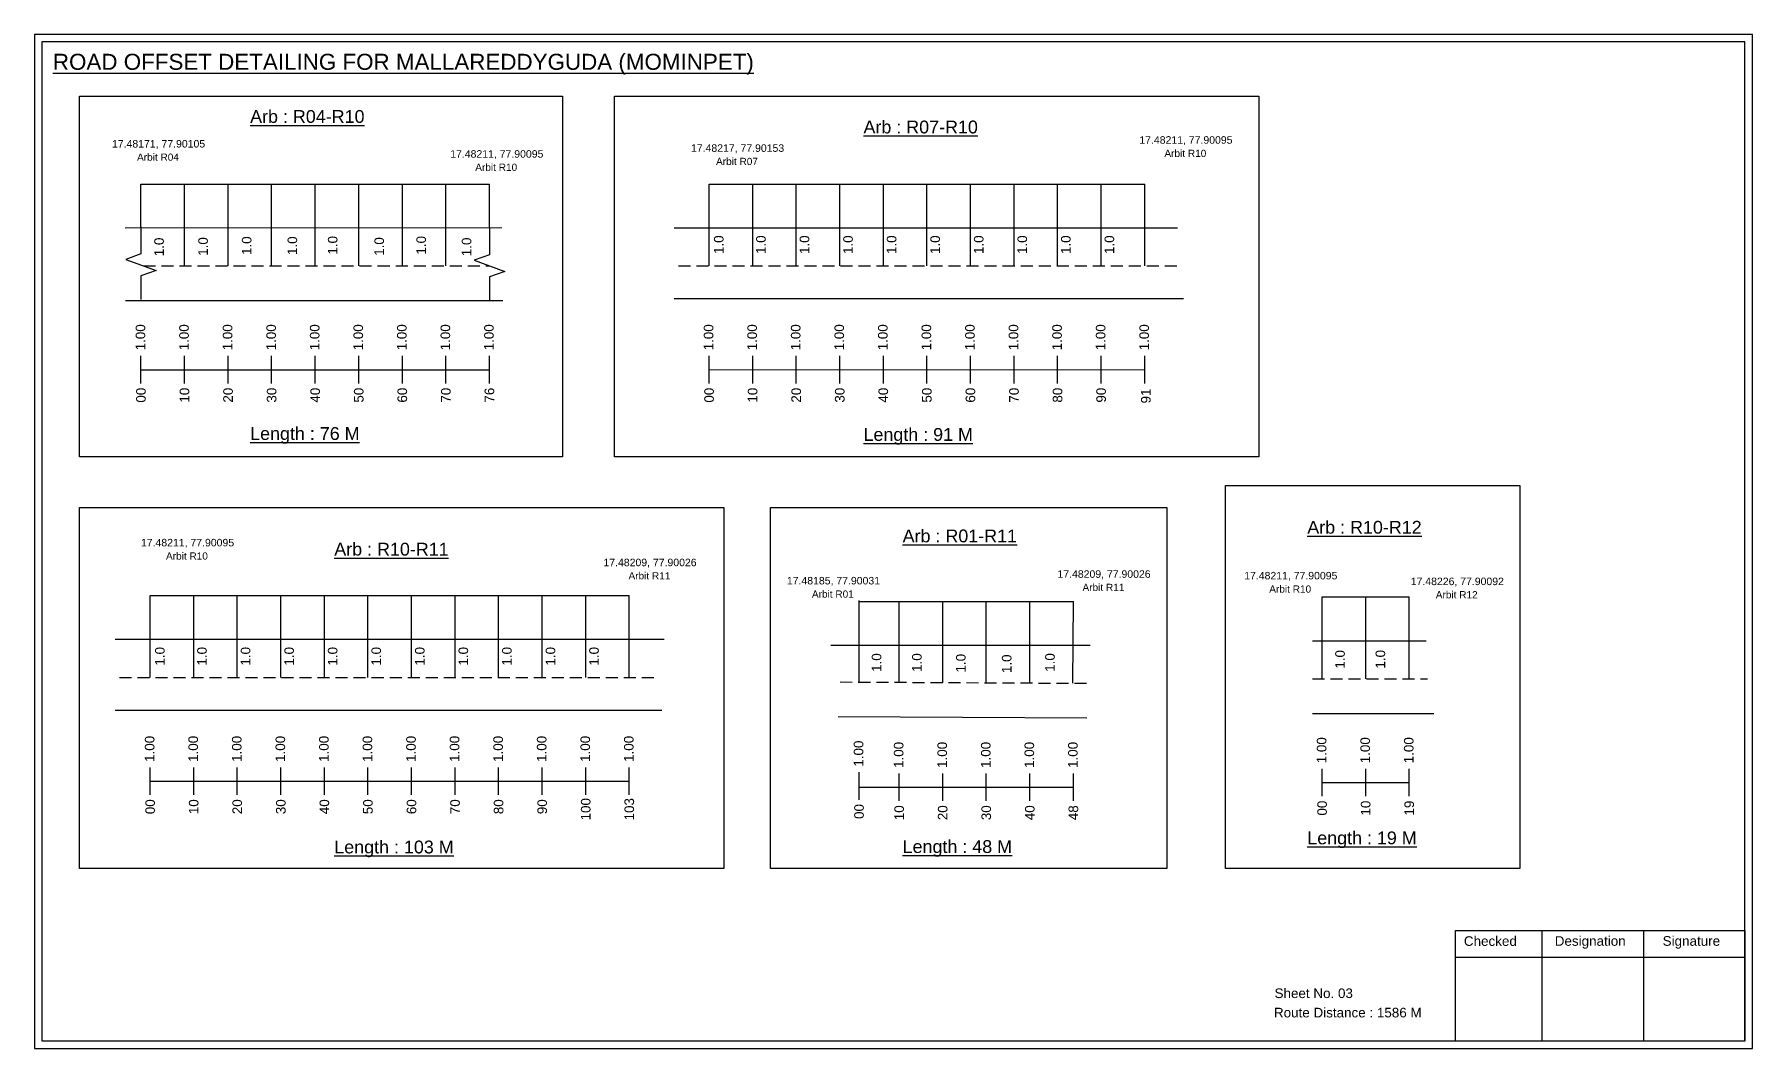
# Model space of a CAD drawing. Header units: inches. Extents: x 438 to 7089, y 302 to 873.
# Drawn here: x 5141 to 5677, y 380 to 697 of the extents above; entities that cross this region are included whole.
import ezdxf

# ---------------------------------------------------------------- set-up
doc = ezdxf.new("R2010")
doc.units = ezdxf.units.IN
doc.header["$MEASUREMENT"] = 0
doc.linetypes.add('DASHED2', pattern=[0.375, 0.25, -0.125])
doc.layers.add('PDF_Geometry', color=7, linetype='Continuous')
doc.layers.add('PDF_Text', color=5, linetype='Continuous')
doc.styles.add('PDF Arial', font='arial.ttf')
doc.styles.get("Standard").update_dxf_attribs({"font": 'arial.ttf'})

msp = doc.modelspace()

# ---------------------------------------------------------------- linework, layer by layer
at = {"color": 5}
for p, q in [((5174.25, 650.22), (5283.05, 650.22)), ((5351.63, 650.22), (5487.63, 650.22)), ((5177.12, 521.71), (5326.72, 521.71)), ((5543.04, 521.28), (5570.24, 521.28)), ((5398.45, 519.83), (5465.37, 519.83))]:
    msp.add_line(p, q, dxfattribs=at)
for p, q in [((5174.25, 636.57), (5174.25, 650.22)), ((5187.85, 624.68), (5187.85, 650.22)), ((5201.45, 624.68), (5201.45, 650.22)), ((5215.05, 624.68), (5215.05, 650.22)), ((5228.65, 624.68), (5228.65, 650.22)), ((5242.25, 624.68), (5242.25, 650.22)), ((5255.85, 624.68), (5255.85, 650.22)), ((5269.45, 624.68), (5269.45, 650.22)), ((5283.05, 636.57), (5283.05, 650.22)), ((5351.63, 624.68), (5351.63, 650.22)), ((5365.23, 624.68), (5365.23, 650.22)), ((5378.83, 624.68), (5378.83, 650.22)), ((5392.43, 624.68), (5392.43, 650.22)), ((5406.03, 624.68), (5406.03, 650.22)), ((5419.63, 624.68), (5419.63, 650.22)), ((5433.23, 624.68), (5433.23, 650.22)), ((5446.83, 624.68), (5446.83, 650.22)), ((5460.43, 624.68), (5460.43, 650.22)), ((5474.03, 624.68), (5474.03, 650.22)), ((5487.63, 624.68), (5487.63, 650.22)), ((5169.26, 636.57), (5286.87, 636.63)), ((5340.76, 636.57), (5497.91, 636.57)), ((5169.4, 613.88), (5287.18, 613.88)), ((5499.73, 614.38), (5340.76, 614.38)), ((5177.12, 496.17), (5177.12, 521.71)), ((5190.72, 496.17), (5190.72, 521.71)), ((5204.32, 496.17), (5204.32, 521.71)), ((5217.92, 496.17), (5217.92, 521.71)), ((5231.52, 496.17), (5231.52, 521.71)), ((5245.12, 496.17), (5245.12, 521.71)), ((5258.72, 496.17), (5258.72, 521.71)), ((5272.32, 496.17), (5272.32, 521.71)), ((5285.92, 496.17), (5285.92, 521.71)), ((5299.52, 496.17), (5299.52, 521.71)), ((5313.12, 496.17), (5313.12, 521.71)), ((5326.72, 496.17), (5326.72, 521.71)), ((5543.04, 495.74), (5543.04, 521.28)), ((5556.64, 495.74), (5556.64, 521.28)), ((5570.24, 495.74), (5570.24, 521.28)), ((5398.45, 494.6), (5398.45, 520.13)), ((5410.97, 494.55), (5410.97, 519.83)), ((5424.57, 494.49), (5424.57, 519.83)), ((5438.17, 494.55), (5438.17, 519.83)), ((5451.77, 494.3), (5451.77, 519.83)), ((5465.14, 494.33), (5465.37, 519.83)), ((5166.24, 508.06), (5337.6, 508.06)), ((5470.62, 506.16), (5389.66, 506.16)), ((5540.03, 507.62), (5575.46, 507.62)), ((5336.91, 485.87), (5166.24, 485.87)), ((5391.88, 483.95), (5469.6, 483.52)), ((5540.03, 484.94), (5577.86, 484.94))]:
    msp.add_line(p, q)
at = {"linetype": 'DASHED2', "ltscale": 15}
for p, q in [((5175.02, 624.68), (5283.05, 624.68)), ((5342.03, 624.68), (5497.91, 624.68)), ((5167.52, 496.17), (5335.12, 496.17)), ((5392.59, 494.74), (5470.87, 494.33)), ((5540.03, 495.74), (5575.95, 495.74))]:
    msp.add_line(p, q, dxfattribs=at)
at = {"color": 217, "true_color": 0x93278f}
for p, q in [((5174.25, 587.99), (5174.25, 596.54)), ((5187.85, 587.99), (5187.85, 596.54)), ((5201.45, 587.99), (5201.45, 596.54)), ((5215.05, 587.99), (5215.05, 596.54)), ((5228.65, 587.99), (5228.65, 596.54)), ((5242.25, 587.99), (5242.25, 596.54)), ((5255.85, 587.99), (5255.85, 596.54)), ((5269.45, 587.99), (5269.45, 596.54)), ((5283.05, 587.99), (5283.05, 596.54)), ((5351.63, 587.99), (5351.63, 596.54)), ((5365.23, 587.99), (5365.23, 596.54)), ((5378.83, 587.99), (5378.83, 596.54)), ((5392.43, 587.99), (5392.43, 596.54)), ((5406.03, 587.99), (5406.03, 596.54)), ((5419.63, 587.99), (5419.63, 596.54)), ((5433.23, 587.99), (5433.23, 596.54)), ((5446.83, 587.99), (5446.83, 596.54)), ((5460.43, 587.99), (5460.43, 596.54)), ((5474.03, 587.99), (5474.03, 596.54)), ((5487.63, 587.99), (5487.63, 596.54)), ((5174.25, 592.25), (5283.05, 592.25)), ((5351.63, 592.25), (5487.63, 592.28)), ((5177.12, 459.47), (5177.12, 468.03)), ((5190.72, 459.47), (5190.72, 468.03)), ((5204.32, 459.47), (5204.32, 468.03)), ((5217.92, 459.47), (5217.92, 468.03)), ((5231.52, 459.47), (5231.52, 468.03)), ((5245.12, 459.47), (5245.12, 468.03)), ((5258.72, 459.47), (5258.72, 468.03)), ((5272.32, 459.47), (5272.32, 468.03)), ((5285.92, 459.47), (5285.92, 468.03)), ((5299.52, 459.47), (5299.52, 468.03)), ((5313.12, 459.47), (5313.12, 468.03)), ((5326.72, 459.47), (5326.72, 468.03)), ((5543.04, 459.04), (5543.04, 467.6)), ((5556.64, 459.04), (5556.64, 467.6)), ((5570.24, 459.04), (5570.24, 467.6)), ((5177.12, 463.74), (5326.72, 463.77)), ((5398.45, 457.98), (5398.45, 466.54)), ((5398.45, 461.87), (5465.37, 461.88)), ((5410.97, 457.6), (5410.97, 466.15)), ((5424.57, 457.6), (5424.57, 466.15)), ((5438.17, 457.6), (5438.17, 466.15)), ((5451.77, 457.6), (5451.77, 466.15)), ((5465.37, 457.6), (5465.37, 466.15)), ((5543.04, 463.31), (5570.24, 463.31))]:
    msp.add_line(p, q, dxfattribs=at)
for points in [[(5155.03, 677.7), (5305.88, 677.7), (5305.88, 565.02), (5155.03, 565.02)], [(5322.04, 677.7), (5523.28, 677.7), (5523.28, 565.02), (5322.04, 565.02)], [(5512.83, 556.12), (5604.77, 556.12), (5604.77, 436.51), (5512.83, 436.51)], [(5155.03, 549.19), (5356.27, 549.19), (5356.27, 436.51), (5155.03, 436.51)], [(5370.75, 549.19), (5494.55, 549.19), (5494.55, 436.51), (5370.75, 436.51)]]:
    msp.add_lwpolyline(points, close=True)
at = {"linetype": 'Continuous'}
for points in [[(5174.24, 636.85), (5174.24, 628.42), (5169.49, 626.69), (5178.98, 623.24), (5174.24, 621.52), (5174.24, 614.17)], [(5283.05, 636.57), (5283.05, 628.14), (5278.31, 626.41), (5287.8, 622.96), (5283.05, 621.23), (5283.05, 613.88)]]:
    msp.add_lwpolyline(points, dxfattribs=at)
at = {"layer": 'PDF_Geometry'}
for points in [[(5140.96, 696.96), (5140.96, 380.25), (5677.43, 380.25), (5677.43, 696.96)], [(5143.29, 694.63), (5143.29, 382.67), (5675.02, 382.67), (5675.02, 694.63)]]:
    msp.add_lwpolyline(points, close=True, dxfattribs=at)
at = {"layer": 'PDF_Geometry', "color": 242, "true_color": 0xcc1f26}
msp.add_lwpolyline([(5675.02, 382.57), (5584.67, 382.57), (5584.67, 417.18), (5675.02, 417.18)], close=True, dxfattribs=at)
for points in [[(5611.65, 417.18), (5611.65, 382.57)], [(5643.38, 417.18), (5643.38, 382.57)], [(5584.67, 408.81), (5675.02, 408.81)]]:
    msp.add_lwpolyline(points, dxfattribs=at)

# ---------------------------------------------------------------- texts
at = {"color": 242, "true_color": 0xcd2027}
for s, height, p in [('%%UROAD OFFSET DETAILING FOR MALLAREDDYGUDA (MOMINPET)', 5, (5146.74, 685.89)), ('%%UArb : R04-R10', 4, (5208.33, 669.32)), ('%%UArb : R07-R10', 4, (5399.83, 666.03)), ('%%ULength : 76 M', 4, (5208.33, 570.32)), ('%%ULength : 91 M', 4, (5399.83, 570.03)), ('%%UArb : R01-R11', 4, (5412.05, 538.34)), ('%%UArb : R10-R12', 4, (5538.39, 541.05)), ('%%UArb : R10-R11', 4, (5234.6, 534.21)), ('%%ULength : 103 M', 4, (5234.6, 441.21)), ('%%ULength : 48 M', 4, (5412.05, 441.34)), ('%%ULength : 19 M', 4, (5538.39, 444.05))]:
    msp.add_text(s, height=height, dxfattribs=at).set_placement(p)
at = {"color": 5}
for s, height, p in [('17.48171, 77.90105', 2.34, (5165.2, 661.62)), ('17.48211, 77.90095', 2.34, (5270.8, 658.45)), ('17.48217, 77.90153', 2.34, (5345.98, 660.28)), ('17.48211, 77.90095', 2.34, (5485.96, 662.81)), ('Arbit R10', 2.246, (5493.78, 658.68)), ('Arbit R04', 2.246, (5173.02, 657.5)), ('Arbit R10', 2.246, (5278.62, 654.33)), ('Arbit R07', 2.246, (5353.8, 656.16)), ('17.48211, 77.90095', 2.34, (5174.24, 537.08)), ('Arbit R10', 2.246, (5182.06, 532.95)), ('17.48209, 77.90026', 2.34, (5318.64, 530.89)), ('Arbit R11', 2.246, (5326.46, 526.77)), ('17.48185, 77.90031', 2.34, (5375.91, 525.2)), ('17.48209, 77.90026', 2.34, (5460.39, 527.27)), ('17.48211, 77.90095', 2.34, (5518.7, 526.77)), ('17.48226, 77.90092', 2.34, (5570.69, 524.98)), ('Arbit R01', 2.246, (5383.73, 521.07)), ('Arbit R11', 2.246, (5468.21, 523.15)), ('Arbit R10', 2.246, (5526.52, 522.64)), ('Arbit R12', 2.246, (5578.51, 520.86))]:
    msp.add_text(s, height=height, dxfattribs=at).set_placement(p)
for p in [(5181.39, 627.67), (5195.13, 627.8), (5208.75, 628.05), (5223.01, 628.05), (5235.6, 628.18), (5250.12, 627.8), (5263.23, 628.18), (5277.39, 627.68), (5356.14, 628.36), (5369.3, 628.36), (5382.9, 628.36), (5396.5, 628.36), (5410.1, 628.36), (5423.7, 628.36), (5437.3, 628.36), (5450.9, 628.36), (5464.5, 628.36), (5478.1, 628.36), (5181.63, 499.85), (5194.79, 499.85), (5208.39, 499.85), (5221.99, 499.85), (5235.59, 499.85), (5249.19, 499.85), (5262.79, 499.85), (5276.39, 499.85), (5289.99, 499.85), (5303.59, 499.85), (5317.19, 499.85), (5550.11, 498.88), (5562.71, 498.91), (5405.41, 497.88), (5417.99, 497.88), (5431.72, 497.69), (5446.04, 497.5), (5459.55, 497.91)]:
    msp.add_text('1.0', height=3, rotation=90).set_placement(p)
at = {"color": 217, "true_color": 0x93278f}
for s, p in [('1.00', (5175.58, 598.28)), ('1.00', (5189.18, 598.28)), ('1.00', (5202.78, 598.28)), ('1.00', (5216.38, 598.28)), ('1.00', (5229.98, 598.28)), ('1.00', (5243.58, 598.28)), ('1.00', (5257.18, 598.28)), ('1.00', (5270.78, 598.28)), ('1.00', (5284.38, 598.28)), ('1.00', (5352.96, 598.28)), ('1.00', (5366.56, 598.28)), ('1.00', (5380.16, 598.28)), ('1.00', (5393.76, 598.28)), ('1.00', (5407.36, 598.28)), ('1.00', (5420.96, 598.28)), ('1.00', (5434.56, 598.28)), ('1.00', (5448.16, 598.28)), ('1.00', (5461.76, 598.28)), ('1.00', (5475.36, 598.28)), ('1.00', (5488.96, 598.28)), ('00', (5175.73, 581.96)), ('10', (5189.33, 581.96)), ('20', (5202.93, 581.96)), ('30', (5216.53, 581.96)), ('40', (5230.13, 581.96)), ('50', (5243.73, 581.96)), ('60', (5257.33, 581.96)), ('70', (5270.93, 581.96)), ('76', (5284.53, 581.96)), ('00', (5353.11, 581.96)), ('10', (5366.71, 581.96)), ('20', (5380.31, 581.96)), ('30', (5393.91, 581.96)), ('40', (5407.51, 581.96)), ('50', (5421.11, 581.96)), ('60', (5434.71, 581.96)), ('70', (5448.31, 581.96)), ('80', (5461.91, 581.96)), ('90', (5475.51, 581.96)), ('91', (5489.48, 581.71)), ('1.00', (5178.45, 469.77)), ('1.00', (5192.05, 469.77)), ('1.00', (5205.65, 469.77)), ('1.00', (5219.25, 469.77)), ('1.00', (5232.85, 469.77)), ('1.00', (5246.45, 469.77)), ('1.00', (5260.05, 469.77)), ('1.00', (5273.65, 469.77)), ('1.00', (5287.25, 469.77)), ('1.00', (5300.85, 469.77)), ('1.00', (5314.45, 469.77)), ('1.00', (5328.05, 469.77)), ('1.00', (5399.78, 468.28)), ('1.00', (5412.3, 467.89)), ('1.00', (5425.9, 467.89)), ('1.00', (5439.5, 467.89)), ('1.00', (5453.1, 467.89)), ('1.00', (5466.7, 467.89)), ('1.00', (5544.36, 469.34)), ('1.00', (5557.96, 469.34)), ('1.00', (5571.56, 469.34)), ('00', (5178.6, 453.45)), ('10', (5192.2, 453.45)), ('20', (5205.8, 453.45)), ('30', (5219.4, 453.45)), ('40', (5233, 453.45)), ('50', (5246.6, 453.45)), ('60', (5260.2, 453.45)), ('70', (5273.8, 453.45)), ('80', (5287.4, 453.45)), ('90', (5301, 453.45)), ('100', (5314.6, 451.5)), ('103', (5328.2, 451.5)), ('00', (5399.93, 451.96)), ('10', (5412.45, 451.57)), ('20', (5426.05, 451.57)), ('30', (5439.65, 451.57)), ('40', (5453.25, 451.57)), ('48', (5466.85, 451.57)), ('00', (5544.51, 453.02)), ('10', (5558.11, 453.02)), ('19', (5571.71, 453.02))]:
    msp.add_text(s, height=3, rotation=90, dxfattribs=at).set_placement(p)
for s, p in [('Sheet No. 03', (5528.17, 396.04)), ('Route Distance : 1586 M', (5527.98, 390))]:
    msp.add_text(s, height=3).set_placement(p)
at = {"layer": 'PDF_Text', "color": 7, "attachment_point": 7, "style": 'PDF Arial'}
for s, insert, char_height in [('Checked', (5587.28, 412.29), 3.001), ('Designation', (5615.66, 411.46), 3.0006), ('Signature', (5649.34, 411.46), 3.001)]:
    msp.add_mtext(s, dxfattribs=dict(at, insert=insert, char_height=char_height))

doc.saveas('drawing.dxf')
